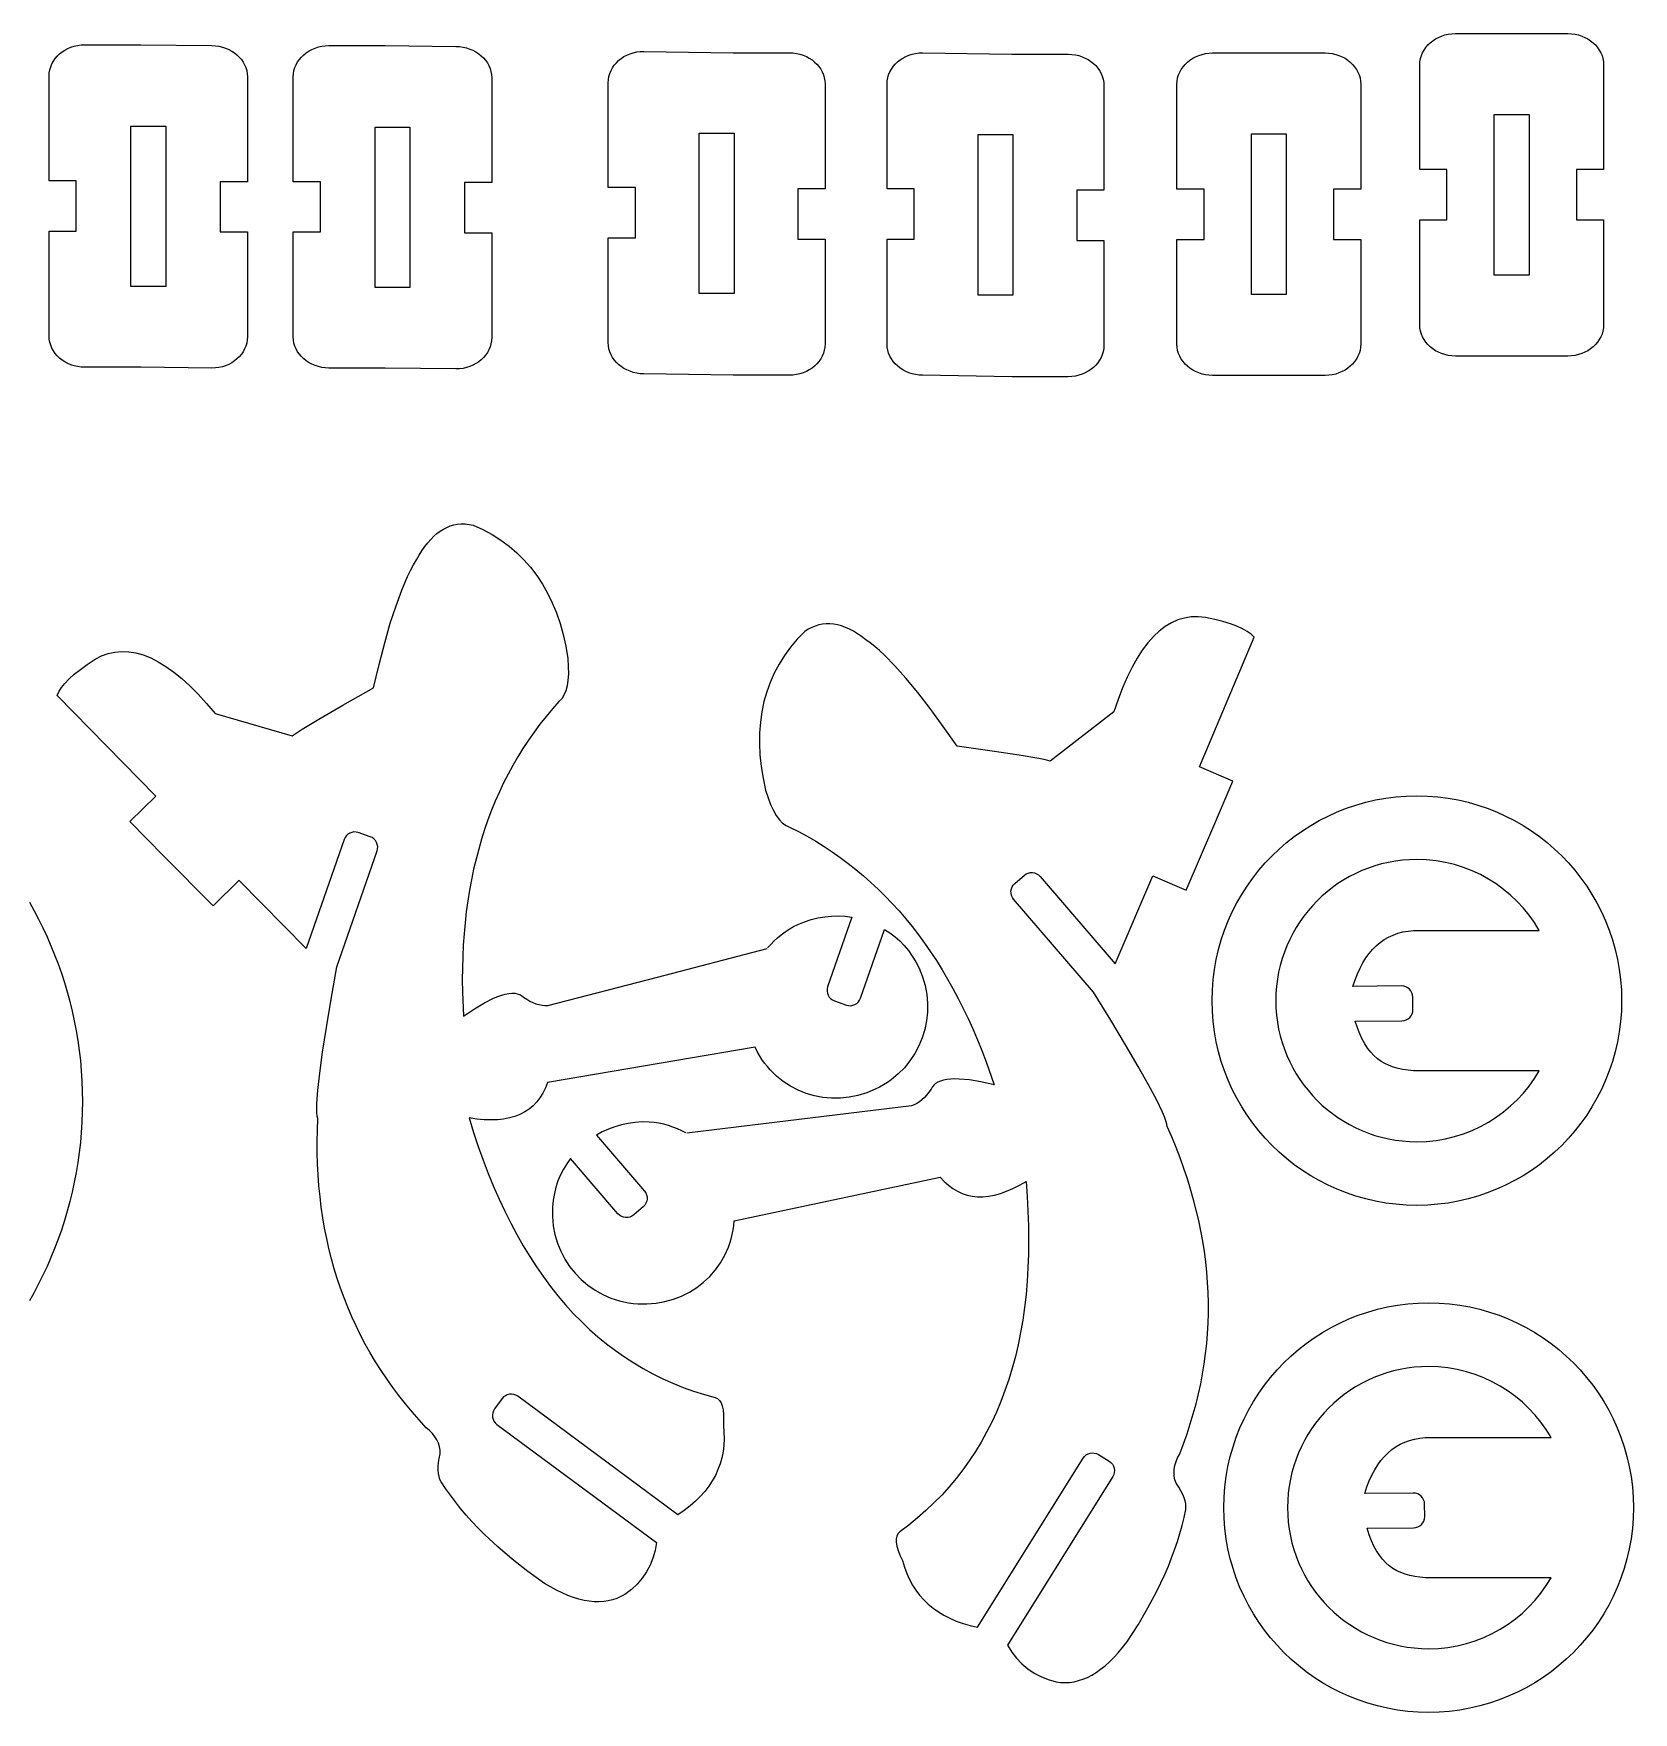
# Model space of a CAD drawing. Extents: x 0.1 to 14, y 0.2 to 11.9.
# Drawn here: x 8.77 to 14.04, y 6.34 to 11.87 of the extents above; entities that cross this region are included whole.
import ezdxf

# ---------------------------------------------------------------- set-up
doc = ezdxf.new("R2010")
doc.units = 0
doc.layers.add('Default Layer', color=1, linetype='CONTINUOUS')
doc.layers.add('Harley 2', color=1, linetype='CONTINUOUS')

msp = doc.modelspace()

# ---------------------------------------------------------------- linework, layer by layer
at = {"layer": 'Default Layer'}
for points in [[(9.473, 10.8742), (9.4724, 10.8637), (9.4706, 10.8535), (9.4677, 10.8436), (9.4637, 10.834), (9.4587, 10.825), (9.4528, 10.8164), (9.446, 10.8084), (9.4384, 10.8011), (9.4301, 10.7944), (9.421, 10.7884), (9.4113, 10.7832), (9.401, 10.7789), (9.3902, 10.7754), (9.379, 10.7729), (9.3673, 10.7714), (9.3553, 10.771), (9.122, 10.7738), (8.9366, 10.7738), (8.9247, 10.7743), (8.913, 10.7759), (8.9017, 10.7785), (8.8909, 10.7819), (8.8807, 10.7863), (8.871, 10.7915), (8.8619, 10.7974), (8.8535, 10.8041), (8.8459, 10.8114), (8.8391, 10.8194), (8.8332, 10.8279), (8.8283, 10.8369), (8.8243, 10.8464), (8.8214, 10.8563), (8.8196, 10.8665), (8.819, 10.877), (8.819, 11.2224), (8.9087, 11.2224), (8.9087, 11.3882), (8.819, 11.3882), (8.819, 11.7336), (8.8196, 11.7441), (8.8214, 11.7543), (8.8243, 11.7642), (8.8283, 11.7736), (8.8332, 11.7826), (8.8391, 11.7912), (8.8459, 11.7991), (8.8535, 11.8064), (8.8619, 11.8131), (8.871, 11.8191), (8.8807, 11.8242), (8.8909, 11.8286), (8.9017, 11.8321), (8.913, 11.8346), (8.9247, 11.8362), (8.9366, 11.8367), (9.122, 11.8367), (9.3553, 11.834), (9.3673, 11.8333), (9.379, 11.8316), (9.3902, 11.829), (9.401, 11.8255), (9.4113, 11.8211), (9.421, 11.816), (9.4301, 11.81), (9.4384, 11.8034), (9.446, 11.7961), (9.4528, 11.7882), (9.4587, 11.7797), (9.4637, 11.7707), (9.4677, 11.7613), (9.4706, 11.7515), (9.4724, 11.7413), (9.473, 11.7308), (9.473, 11.3854), (9.3833, 11.3854), (9.3833, 11.2196), (9.473, 11.2196), (9.473, 10.8742)], [(11.3767, 10.8504), (11.3761, 10.8399), (11.3743, 10.8296), (11.3714, 10.8198), (11.3674, 10.8103), (11.3625, 10.8013), (11.3566, 10.7928), (11.3498, 10.7848), (11.3422, 10.7775), (11.3338, 10.7708), (11.3247, 10.7649), (11.315, 10.7597), (11.3047, 10.7553), (11.2939, 10.7518), (11.2827, 10.7493), (11.271, 10.7477), (11.2591, 10.7472), (11.0737, 10.7472), (10.7795, 10.7518), (10.7676, 10.7525), (10.7559, 10.7542), (10.7447, 10.7568), (10.7339, 10.7604), (10.7236, 10.7647), (10.7139, 10.7699), (10.7048, 10.7759), (10.6964, 10.7825), (10.6888, 10.7898), (10.682, 10.7977), (10.6761, 10.8061), (10.6712, 10.8151), (10.6672, 10.8245), (10.6643, 10.8343), (10.6625, 10.8445), (10.6619, 10.855), (10.6619, 11.2004), (10.7516, 11.2004), (10.7516, 11.3662), (10.6619, 11.3662), (10.6619, 11.7116), (10.6625, 11.7221), (10.6643, 11.7323), (10.6672, 11.7422), (10.6712, 11.7518), (10.6761, 11.7608), (10.682, 11.7694), (10.6888, 11.7774), (10.6964, 11.7848), (10.7048, 11.7915), (10.7139, 11.7975), (10.7236, 11.8027), (10.7339, 11.807), (10.7447, 11.8105), (10.7559, 11.8129), (10.7676, 11.8144), (10.7795, 11.8147), (11.0737, 11.8101), (11.2591, 11.8101), (11.271, 11.8096), (11.2827, 11.808), (11.2939, 11.8055), (11.3047, 11.802), (11.315, 11.7976), (11.3247, 11.7924), (11.3338, 11.7865), (11.3422, 11.7798), (11.3498, 11.7725), (11.3566, 11.7645), (11.3625, 11.756), (11.3674, 11.747), (11.3714, 11.7375), (11.3743, 11.7277), (11.3761, 11.7175), (11.3767, 11.7069), (11.3767, 11.3616), (11.287, 11.3616), (11.287, 11.1957), (11.3767, 11.1957), (11.3767, 10.8504)], [(11.581, 11.7069), (11.5816, 11.7175), (11.5834, 11.7277), (11.5863, 11.7376), (11.5903, 11.7472), (11.5952, 11.7562), (11.6012, 11.7648), (11.6079, 11.7728), (11.6156, 11.7802), (11.6239, 11.7869), (11.633, 11.7929), (11.6427, 11.7981), (11.653, 11.8024), (11.6638, 11.8058), (11.675, 11.8083), (11.6867, 11.8098), (11.6986, 11.8101), (11.9928, 11.8055), (12.1782, 11.8055), (12.1901, 11.805), (12.2018, 11.8034), (12.2131, 11.8009), (12.2238, 11.7974), (12.2341, 11.793), (12.2438, 11.7878), (12.2529, 11.7819), (12.2613, 11.7752), (12.2689, 11.7679), (12.2757, 11.7599), (12.2816, 11.7514), (12.2865, 11.7424), (12.2905, 11.7329), (12.2934, 11.7231), (12.2952, 11.7128), (12.2958, 11.7023), (12.2958, 11.357), (12.2061, 11.357), (12.2061, 11.1911), (12.2958, 11.1911), (12.2958, 10.8458), (12.2952, 10.8352), (12.2934, 10.825), (12.2905, 10.8152), (12.2865, 10.8057), (12.2816, 10.7967), (12.2757, 10.7882), (12.2689, 10.7802), (12.2613, 10.7729), (12.2529, 10.7662), (12.2438, 10.7603), (12.2341, 10.7551), (12.2239, 10.7507), (12.2131, 10.7472), (12.2018, 10.7447), (12.1901, 10.7431), (12.1782, 10.7426), (11.9928, 10.7426), (11.6986, 10.7472), (11.6867, 10.7479), (11.675, 10.7496), (11.6638, 10.7522), (11.653, 10.7558), (11.6427, 10.7601), (11.633, 10.7653), (11.6239, 10.7712), (11.6156, 10.7779), (11.6079, 10.7852), (11.6012, 10.793), (11.5952, 10.8015), (11.5903, 10.8104), (11.5863, 10.8199), (11.5834, 10.8297), (11.5816, 10.8399), (11.581, 10.8504), (11.581, 11.1957), (11.6707, 11.1957), (11.6707, 11.3616), (11.581, 11.3616), (11.581, 11.7069)]]:
    msp.add_lwpolyline(points, close=True, dxfattribs=at)
at = {"layer": 'Harley 2'}
for points in [[(13.6399, 10.8106), (13.4545, 10.8106), (13.4426, 10.8111), (13.4309, 10.8127), (13.4197, 10.8153), (13.4089, 10.8187), (13.3986, 10.8231), (13.3889, 10.8283), (13.3798, 10.8342), (13.3714, 10.8409), (13.3638, 10.8482), (13.357, 10.8562), (13.3511, 10.8647), (13.3462, 10.8737), (13.3422, 10.8832), (13.3393, 10.893), (13.3375, 10.9033), (13.3369, 10.9138), (13.3369, 11.2592), (13.4266, 11.2592), (13.4266, 11.425), (13.3369, 11.425), (13.3369, 11.7704), (13.3375, 11.7809), (13.3393, 11.7911), (13.3422, 11.8009), (13.3462, 11.8104), (13.3511, 11.8194), (13.357, 11.8279), (13.3638, 11.8359), (13.3714, 11.8432), (13.3798, 11.8499), (13.3889, 11.8559), (13.3986, 11.861), (13.4089, 11.8654), (13.4197, 11.8689), (13.4309, 11.8714), (13.4426, 11.873), (13.4545, 11.8735), (13.6399, 11.8735), (13.8253, 11.8735), (13.8373, 11.873), (13.8489, 11.8714), (13.8602, 11.8689), (13.871, 11.8654), (13.8813, 11.861), (13.891, 11.8559), (13.9, 11.8499), (13.9084, 11.8432), (13.916, 11.8359), (13.9228, 11.8279), (13.9287, 11.8194), (13.9337, 11.8104), (13.9377, 11.8009), (13.9406, 11.7911), (13.9424, 11.7809), (13.943, 11.7704), (13.943, 11.425), (13.8533, 11.425), (13.8533, 11.2592), (13.943, 11.2592), (13.943, 10.9138), (13.9424, 10.9033), (13.9406, 10.893), (13.9377, 10.8832), (13.9337, 10.8737), (13.9287, 10.8647), (13.9228, 10.8562), (13.916, 10.8482), (13.9084, 10.8409), (13.9, 10.8342), (13.891, 10.8283), (13.8813, 10.8231), (13.871, 10.8187), (13.8602, 10.8153), (13.8489, 10.8127), (13.8373, 10.8111), (13.8253, 10.8106), (13.6399, 10.8106)], [(9.6239, 11.3854), (9.6239, 11.7308), (9.6245, 11.7413), (9.6263, 11.7515), (9.6292, 11.7614), (9.6332, 11.7709), (9.6381, 11.7799), (9.644, 11.7884), (9.6508, 11.7963), (9.6584, 11.8037), (9.6668, 11.8103), (9.6759, 11.8163), (9.6856, 11.8215), (9.6959, 11.8258), (9.7067, 11.8293), (9.7179, 11.8319), (9.7296, 11.8334), (9.7415, 11.834), (9.9269, 11.834), (10.1602, 11.8312), (10.1722, 11.8305), (10.1839, 11.8289), (10.1951, 11.8263), (10.2059, 11.8227), (10.2162, 11.8184), (10.2259, 11.8132), (10.235, 11.8072), (10.2433, 11.8006), (10.2509, 11.7933), (10.2577, 11.7854), (10.2637, 11.7769), (10.2686, 11.768), (10.2726, 11.7586), (10.2755, 11.7487), (10.2773, 11.7385), (10.2779, 11.728), (10.2779, 11.3826), (10.1882, 11.3826), (10.1882, 11.2168), (10.2779, 11.2168), (10.2779, 10.8714), (10.2773, 10.8609), (10.2755, 10.8507), (10.2726, 10.8408), (10.2686, 10.8313), (10.2637, 10.8222), (10.2577, 10.8137), (10.2509, 10.8057), (10.2433, 10.7983), (10.235, 10.7916), (10.2259, 10.7856), (10.2162, 10.7804), (10.2059, 10.7761), (10.1951, 10.7726), (10.1839, 10.7701), (10.1722, 10.7687), (10.1602, 10.7683), (9.9269, 10.771), (9.7415, 10.771), (9.7296, 10.7716), (9.7179, 10.7731), (9.7067, 10.7757), (9.6959, 10.7792), (9.6856, 10.7835), (9.6759, 10.7887), (9.6668, 10.7947), (9.6584, 10.8013), (9.6508, 10.8087), (9.644, 10.8166), (9.6381, 10.8251), (9.6332, 10.8341), (9.6292, 10.8436), (9.6263, 10.8535), (9.6245, 10.8637), (9.6239, 10.8742), (9.6239, 11.2196), (9.7136, 11.2196), (9.7136, 11.3854), (9.6239, 11.3854)], [(13.1425, 11.3611), (13.0528, 11.3611), (13.0528, 11.1953), (13.1425, 11.1953), (13.1425, 10.8499), (13.1419, 10.8394), (13.1401, 10.8292), (13.1372, 10.8193), (13.1332, 10.8099), (13.1282, 10.8009), (13.1223, 10.7924), (13.1155, 10.7844), (13.1079, 10.7771), (13.0996, 10.7704), (13.0905, 10.7644), (13.0808, 10.7593), (13.0705, 10.7549), (13.0597, 10.7514), (13.0485, 10.7489), (13.0368, 10.7473), (13.0248, 10.7468), (12.8394, 10.7468), (12.6541, 10.7468), (12.6421, 10.7473), (12.6304, 10.7489), (12.6192, 10.7514), (12.6084, 10.7549), (12.5981, 10.7593), (12.5884, 10.7644), (12.5793, 10.7704), (12.571, 10.7771), (12.5633, 10.7844), (12.5566, 10.7924), (12.5506, 10.8009), (12.5457, 10.8099), (12.5417, 10.8193), (12.5388, 10.8292), (12.537, 10.8394), (12.5364, 10.8499), (12.5364, 11.1953), (12.6261, 11.1953), (12.6261, 11.3611), (12.5364, 11.3611), (12.5364, 11.7065), (12.537, 11.717), (12.5388, 11.7273), (12.5417, 11.7371), (12.5457, 11.7466), (12.5506, 11.7556), (12.5566, 11.7641), (12.5633, 11.7721), (12.571, 11.7794), (12.5793, 11.7861), (12.5884, 11.792), (12.5981, 11.7972), (12.6084, 11.8016), (12.6192, 11.805), (12.6304, 11.8076), (12.6421, 11.8092), (12.6541, 11.8097), (12.8394, 11.8097), (13.0248, 11.8097), (13.0368, 11.8092), (13.0485, 11.8076), (13.0597, 11.805), (13.0705, 11.8016), (13.0808, 11.7972), (13.0905, 11.792), (13.0996, 11.7861), (13.1079, 11.7794), (13.1155, 11.7721), (13.1223, 11.7641), (13.1282, 11.7556), (13.1332, 11.7466), (13.1372, 11.7371), (13.1401, 11.7273), (13.1419, 11.717), (13.1425, 11.7065), (13.1425, 11.3611)], [(9.0885, 11.5684), (9.2035, 11.5684), (9.2035, 11.0394), (9.0885, 11.0394), (9.0885, 11.5684)], [(9.8934, 11.5656), (10.0084, 11.5656), (10.0084, 11.0366), (9.8934, 11.0366), (9.8934, 11.5656)], [(13.6974, 11.0776), (13.5824, 11.0776), (13.5824, 11.6066), (13.6974, 11.6066), (13.6974, 11.0776)], [(11.0768, 11.0165), (10.9618, 11.0165), (10.9618, 11.5455), (11.0768, 11.5455), (11.0768, 11.0165)], [(11.9959, 11.0118), (11.8809, 11.0118), (11.8809, 11.5408), (11.9959, 11.5408), (11.9959, 11.0118)], [(12.8969, 11.0137), (12.7819, 11.0137), (12.7819, 11.5427), (12.8969, 11.5427), (12.8969, 11.0137)], [(13.3273, 9.3612), (13.362, 9.3603), (13.3963, 9.3577), (13.4301, 9.3534), (13.4633, 9.3475), (13.496, 9.34), (13.528, 9.3309), (13.5593, 9.3203), (13.59, 9.3082), (13.6199, 9.2946), (13.649, 9.2797), (13.6773, 9.2635), (13.7047, 9.2459), (13.7311, 9.2271), (13.7566, 9.2071), (13.7811, 9.1858), (13.8046, 9.1635), (13.8269, 9.14), (13.8481, 9.1156), (13.8682, 9.0901), (13.887, 9.0636), (13.9045, 9.0362), (13.9208, 9.0079), (13.9357, 8.9788), (13.9492, 8.9489), (13.9613, 8.9183), (13.9719, 8.8869), (13.981, 8.8549), (13.9886, 8.8222), (13.9945, 8.789), (13.9988, 8.7552), (14.0014, 8.7209), (14.0023, 8.6862), (14.0014, 8.6515), (13.9988, 8.6172), (13.9945, 8.5834), (13.9886, 8.5502), (13.981, 8.5175), (13.9719, 8.4855), (13.9613, 8.4542), (13.9492, 8.4235), (13.9357, 8.3936), (13.9208, 8.3645), (13.9045, 8.3362), (13.887, 8.3088), (13.8682, 8.2824), (13.8481, 8.2569), (13.8269, 8.2324), (13.8046, 8.2089), (13.7811, 8.1866), (13.7566, 8.1654), (13.7311, 8.1453), (13.7047, 8.1265), (13.6773, 8.109), (13.649, 8.0927), (13.6199, 8.0778), (13.59, 8.0643), (13.5593, 8.0522), (13.528, 8.0416), (13.496, 8.0325), (13.4633, 8.0249), (13.4301, 8.019), (13.3963, 8.0147), (13.362, 8.0121), (13.3273, 8.0112), (13.2925, 8.0121), (13.2583, 8.0147), (13.2245, 8.019), (13.1913, 8.0249), (13.1586, 8.0325), (13.1266, 8.0416), (13.0952, 8.0522), (13.0646, 8.0643), (13.0347, 8.0778), (13.0056, 8.0927), (12.9773, 8.109), (12.9499, 8.1265), (12.9234, 8.1453), (12.8979, 8.1654), (12.8734, 8.1866), (12.85, 8.2089), (12.8277, 8.2324), (12.8064, 8.2569), (12.7864, 8.2824), (12.7676, 8.3088), (12.75, 8.3362), (12.7338, 8.3645), (12.7189, 8.3936), (12.7053, 8.4235), (12.6932, 8.4542), (12.6826, 8.4855), (12.6735, 8.5175), (12.666, 8.5502), (12.6601, 8.5834), (12.6558, 8.6172), (12.6532, 8.6515), (12.6523, 8.6862), (12.6532, 8.7209), (12.6558, 8.7552), (12.6601, 8.789), (12.666, 8.8222), (12.6735, 8.8549), (12.6826, 8.8869), (12.6932, 8.9183), (12.7053, 8.9489), (12.7189, 8.9788), (12.7338, 9.0079), (12.75, 9.0362), (12.7676, 9.0636), (12.7864, 9.0901), (12.8064, 9.1156), (12.8277, 9.14), (12.85, 9.1635), (12.8734, 9.1858), (12.8979, 9.2071), (12.9234, 9.2271), (12.9499, 9.2459), (12.9773, 9.2635), (13.0056, 9.2797), (13.0347, 9.2946), (13.0646, 9.3082), (13.0952, 9.3203), (13.1266, 9.3309), (13.1586, 9.34), (13.1913, 9.3475), (13.2245, 9.3534), (13.2583, 9.3577), (13.2925, 9.3603), (13.3273, 9.3612)], [(13.1242, 8.618), (13.2778, 8.6194), (13.2852, 8.6202), (13.2921, 8.6224), (13.2983, 8.6258), (13.3037, 8.6304), (13.3082, 8.6358), (13.3115, 8.6421), (13.3136, 8.649), (13.3143, 8.6564), (13.314, 8.698), (13.3131, 8.7054), (13.3109, 8.7122), (13.3075, 8.7184), (13.3029, 8.7238), (13.2974, 8.7283), (13.2911, 8.7316), (13.2842, 8.7337), (13.2768, 8.7344), (13.1168, 8.733), (13.124, 8.7545), (13.1318, 8.7747), (13.1403, 8.7934), (13.1495, 8.8108), (13.1595, 8.8269), (13.1701, 8.8416), (13.1814, 8.8549), (13.1935, 8.867), (13.2063, 8.8778), (13.2198, 8.8872), (13.234, 8.8954), (13.249, 8.9023), (13.2647, 8.908), (13.2811, 8.9124), (13.2983, 8.9156), (13.3162, 8.9177), (13.7307, 8.9177), (13.7148, 8.9433), (13.6974, 8.9678), (13.6784, 8.991), (13.658, 9.013), (13.6363, 9.0337), (13.6132, 9.0529), (13.589, 9.0706), (13.5636, 9.0868), (13.5371, 9.1013), (13.5096, 9.1141), (13.4811, 9.1252), (13.4518, 9.1344), (13.4217, 9.1416), (13.3909, 9.1469), (13.3594, 9.1501), (13.3273, 9.1512), (13.3034, 9.1506), (13.2797, 9.1488), (13.2565, 9.1459), (13.2336, 9.1418), (13.2111, 9.1366), (13.189, 9.1303), (13.1674, 9.123), (13.1463, 9.1147), (13.1257, 9.1054), (13.1056, 9.0951), (13.0862, 9.0839), (13.0673, 9.0718), (13.0491, 9.0588), (13.0315, 9.045), (13.0146, 9.0304), (12.9985, 9.015), (12.9831, 8.9989), (12.9685, 8.982), (12.9547, 8.9644), (12.9417, 8.9462), (12.9296, 8.9273), (12.9184, 8.9078), (12.9081, 8.8878), (12.8988, 8.8672), (12.8905, 8.8461), (12.8832, 8.8245), (12.8769, 8.8024), (12.8717, 8.7799), (12.8676, 8.757), (12.8647, 8.7338), (12.8629, 8.7101), (12.8623, 8.6862), (12.8629, 8.6623), (12.8647, 8.6387), (12.8676, 8.6154), (12.8717, 8.5925), (12.8769, 8.57), (12.8832, 8.548), (12.8905, 8.5264), (12.8988, 8.5052), (12.9081, 8.4846), (12.9184, 8.4646), (12.9296, 8.4451), (12.9417, 8.4263), (12.9547, 8.408), (12.9685, 8.3905), (12.9831, 8.3736), (12.9985, 8.3574), (13.0146, 8.342), (13.0315, 8.3274), (13.0491, 8.3136), (13.0673, 8.3006), (13.0862, 8.2885), (13.1056, 8.2774), (13.1257, 8.2671), (13.1463, 8.2578), (13.1674, 8.2494), (13.189, 8.2421), (13.2111, 8.2359), (13.2336, 8.2307), (13.2565, 8.2266), (13.2797, 8.2236), (13.3034, 8.2218), (13.3273, 8.2212), (13.3594, 8.2223), (13.3909, 8.2255), (13.4217, 8.2308), (13.4518, 8.2381), (13.4811, 8.2473), (13.5096, 8.2583), (13.5371, 8.2711), (13.5636, 8.2857), (13.589, 8.3018), (13.6132, 8.3195), (13.6363, 8.3388), (13.658, 8.3594), (13.6784, 8.3814), (13.6974, 8.4047), (13.7148, 8.4292), (13.7307, 8.4548), (13.3162, 8.4548), (13.2984, 8.4566), (13.2814, 8.4591), (13.2653, 8.4625), (13.2501, 8.4668), (13.2357, 8.4721), (13.2221, 8.4784), (13.2093, 8.486), (13.1972, 8.4947), (13.1858, 8.5048), (13.1751, 8.5162), (13.1651, 8.5291), (13.1557, 8.5435), (13.147, 8.5595), (13.1388, 8.5772), (13.1312, 8.5967), (13.1242, 8.618)], [(13.3661, 7.69), (13.4008, 7.6891), (13.4351, 7.6865), (13.4689, 7.6822), (13.5021, 7.6763), (13.5348, 7.6688), (13.5668, 7.6597), (13.5982, 7.649), (13.6288, 7.637), (13.6587, 7.6234), (13.6878, 7.6085), (13.7161, 7.5923), (13.7435, 7.5747), (13.7699, 7.5559), (13.7954, 7.5359), (13.8199, 7.5146), (13.8434, 7.4923), (13.8657, 7.4688), (13.8869, 7.4443), (13.907, 7.4188), (13.9258, 7.3924), (13.9434, 7.365), (13.9596, 7.3367), (13.9745, 7.3076), (13.988, 7.2777), (14.0001, 7.2471), (14.0107, 7.2157), (14.0198, 7.1837), (14.0274, 7.151), (14.0333, 7.1178), (14.0376, 7.084), (14.0402, 7.0497), (14.0411, 7.015), (14.0402, 6.9803), (14.0376, 6.946), (14.0333, 6.9122), (14.0274, 6.879), (14.0198, 6.8463), (14.0107, 6.8143), (14.0001, 6.7829), (13.988, 6.7523), (13.9745, 6.7224), (13.9596, 6.6933), (13.9434, 6.665), (13.9258, 6.6376), (13.907, 6.6112), (13.8869, 6.5857), (13.8657, 6.5612), (13.8434, 6.5377), (13.8199, 6.5154), (13.7954, 6.4942), (13.7699, 6.4741), (13.7435, 6.4553), (13.7161, 6.4377), (13.6878, 6.4215), (13.6587, 6.4066), (13.6288, 6.3931), (13.5982, 6.381), (13.5668, 6.3704), (13.5348, 6.3613), (13.5021, 6.3537), (13.4689, 6.3478), (13.4351, 6.3435), (13.4008, 6.3409), (13.3661, 6.34), (13.3314, 6.3409), (13.2971, 6.3435), (13.2633, 6.3478), (13.2301, 6.3537), (13.1974, 6.3613), (13.1654, 6.3704), (13.134, 6.381), (13.1034, 6.3931), (13.0735, 6.4066), (13.0444, 6.4215), (13.0161, 6.4377), (12.9887, 6.4553), (12.9623, 6.4741), (12.9368, 6.4942), (12.9123, 6.5154), (12.8888, 6.5377), (12.8665, 6.5612), (12.8453, 6.5857), (12.8252, 6.6112), (12.8064, 6.6376), (12.7888, 6.665), (12.7726, 6.6933), (12.7577, 6.7224), (12.7442, 6.7523), (12.7321, 6.7829), (12.7215, 6.8143), (12.7124, 6.8463), (12.7048, 6.879), (12.6989, 6.9122), (12.6946, 6.946), (12.692, 6.9803), (12.6911, 7.015), (12.692, 7.0497), (12.6946, 7.084), (12.6989, 7.1178), (12.7048, 7.151), (12.7124, 7.1837), (12.7215, 7.2157), (12.7321, 7.2471), (12.7442, 7.2777), (12.7577, 7.3076), (12.7726, 7.3367), (12.7888, 7.365), (12.8064, 7.3924), (12.8252, 7.4188), (12.8453, 7.4443), (12.8665, 7.4688), (12.8888, 7.4923), (12.9123, 7.5146), (12.9368, 7.5359), (12.9623, 7.5559), (12.9887, 7.5747), (13.0161, 7.5923), (13.0444, 7.6085), (13.0735, 7.6234), (13.1034, 7.637), (13.134, 7.649), (13.1654, 7.6597), (13.1974, 7.6688), (13.2301, 7.6763), (13.2633, 7.6822), (13.2971, 7.6865), (13.3314, 7.6891), (13.3661, 7.69)], [(13.163, 6.9468), (13.3166, 6.9482), (13.324, 6.949), (13.3309, 6.9512), (13.3371, 6.9546), (13.3425, 6.9592), (13.347, 6.9646), (13.3504, 6.9709), (13.3524, 6.9778), (13.3531, 6.9852), (13.3528, 7.0268), (13.352, 7.0341), (13.3497, 7.041), (13.3463, 7.0472), (13.3417, 7.0526), (13.3362, 7.057), (13.33, 7.0604), (13.323, 7.0625), (13.3156, 7.0632), (13.1557, 7.0618), (13.1628, 7.0833), (13.1706, 7.1035), (13.1791, 7.1222), (13.1884, 7.1396), (13.1983, 7.1557), (13.2089, 7.1704), (13.2203, 7.1837), (13.2323, 7.1958), (13.2451, 7.2065), (13.2586, 7.216), (13.2728, 7.2242), (13.2878, 7.2311), (13.3035, 7.2368), (13.3199, 7.2412), (13.3371, 7.2444), (13.355, 7.2464), (13.7695, 7.2464), (13.7536, 7.2721), (13.7362, 7.2966), (13.7172, 7.3198), (13.6969, 7.3418), (13.6751, 7.3625), (13.6521, 7.3817), (13.6278, 7.3994), (13.6024, 7.4156), (13.5759, 7.4301), (13.5484, 7.4429), (13.5199, 7.4539), (13.4906, 7.4631), (13.4605, 7.4704), (13.4297, 7.4757), (13.3982, 7.4789), (13.3661, 7.48), (13.3422, 7.4794), (13.3186, 7.4776), (13.2953, 7.4747), (13.2724, 7.4706), (13.2499, 7.4654), (13.2278, 7.4591), (13.2062, 7.4518), (13.1851, 7.4435), (13.1645, 7.4341), (13.1445, 7.4239), (13.125, 7.4127), (13.1061, 7.4006), (13.0879, 7.3876), (13.0703, 7.3738), (13.0535, 7.3592), (13.0373, 7.3438), (13.0219, 7.3276), (13.0073, 7.3108), (12.9935, 7.2932), (12.9805, 7.275), (12.9684, 7.2561), (12.9572, 7.2366), (12.947, 7.2166), (12.9376, 7.196), (12.9293, 7.1749), (12.922, 7.1533), (12.9157, 7.1312), (12.9105, 7.1087), (12.9065, 7.0858), (12.9035, 7.0625), (12.9017, 7.0389), (12.9011, 7.015), (12.9017, 6.9911), (12.9035, 6.9675), (12.9065, 6.9442), (12.9105, 6.9213), (12.9157, 6.8988), (12.922, 6.8767), (12.9293, 6.8551), (12.9376, 6.834), (12.947, 6.8134), (12.9572, 6.7934), (12.9684, 6.7739), (12.9805, 6.755), (12.9935, 6.7368), (13.0073, 6.7192), (13.0219, 6.7024), (13.0373, 6.6862), (13.0535, 6.6708), (13.0703, 6.6562), (13.0879, 6.6424), (13.1061, 6.6294), (13.125, 6.6173), (13.1445, 6.6061), (13.1645, 6.5959), (13.1851, 6.5866), (13.2062, 6.5782), (13.2278, 6.5709), (13.2499, 6.5647), (13.2724, 6.5595), (13.2953, 6.5554), (13.3186, 6.5524), (13.3422, 6.5506), (13.3661, 6.55), (13.3982, 6.5511), (13.4297, 6.5543), (13.4605, 6.5596), (13.4906, 6.5669), (13.5199, 6.5761), (13.5484, 6.5871), (13.5759, 6.5999), (13.6024, 6.6145), (13.6278, 6.6306), (13.6521, 6.6483), (13.6751, 6.6676), (13.6969, 6.6882), (13.7172, 6.7102), (13.7362, 6.7335), (13.7536, 6.758), (13.7695, 6.7836), (13.355, 6.7836), (13.3372, 6.7853), (13.3202, 6.7879), (13.3042, 6.7913), (13.2889, 6.7956), (13.2745, 6.8009), (13.2609, 6.8072), (13.2481, 6.8148), (13.236, 6.8235), (13.2246, 6.8336), (13.2139, 6.845), (13.2039, 6.8579), (13.1946, 6.8723), (13.1858, 6.8883), (13.1776, 6.906), (13.1701, 6.9255), (13.163, 6.9468)]]:
    msp.add_lwpolyline(points, close=True, dxfattribs=at)
for points in [[(9.4454, 9.0829), (9.3602, 8.9985), (9.1977, 9.1625), (9.0853, 9.276), (9.1705, 9.3605), (8.8458, 9.6915), (8.8513, 9.7044), (8.8597, 9.7179), (8.871, 9.7319), (8.8851, 9.7466), (8.9022, 9.7619), (8.9222, 9.7777), (8.945, 9.7942), (8.9708, 9.8113), (8.9921, 9.8221), (9.0138, 9.83), (9.036, 9.835), (9.0587, 9.837), (9.0818, 9.8361), (9.1054, 9.8323), (9.1294, 9.8255), (9.1539, 9.8158), (9.1788, 9.8032), (9.2042, 9.7876), (9.2301, 9.7691), (9.2564, 9.7476), (9.2831, 9.7233), (9.3103, 9.6959), (9.338, 9.6657), (9.3661, 9.6325), (9.6207, 9.5586), (9.634, 9.5681), (9.6531, 9.5805), (9.7086, 9.6141), (9.787, 9.6596), (9.8883, 9.7169), (9.9067, 9.7944), (9.9252, 9.8654), (9.9438, 9.9299), (9.9626, 9.9878), (9.9816, 10.0392), (10.0007, 10.0841), (10.0103, 10.104), (10.0199, 10.1224), (10.0296, 10.139), (10.0393, 10.1541), (10.0482, 10.1689), (10.0575, 10.1825), (10.067, 10.195), (10.0768, 10.2063), (10.0869, 10.2165), (10.0973, 10.2256), (10.1079, 10.2335), (10.1189, 10.2403), (10.1301, 10.246), (10.1416, 10.2505), (10.1534, 10.2538), (10.1654, 10.2561), (10.1778, 10.2572), (10.1904, 10.2571), (10.2033, 10.2559), (10.2165, 10.2536), (10.2487, 10.2387), (10.2792, 10.2222), (10.308, 10.204), (10.3351, 10.1841), (10.3605, 10.1625), (10.3843, 10.1392), (10.4063, 10.1143), (10.4267, 10.0876), (10.4453, 10.0593), (10.4623, 10.0293), (10.4776, 9.9976), (10.4912, 9.9643), (10.5031, 9.9292), (10.5133, 9.8925), (10.5219, 9.854), (10.5287, 9.8139), (10.5304, 9.7876), (10.5307, 9.7637), (10.5293, 9.7423), (10.5265, 9.7233), (10.5221, 9.7068), (10.5161, 9.6928), (10.5087, 9.6812), (10.4996, 9.6721), (10.478, 9.6475), (10.4571, 9.6225), (10.4369, 9.5969), (10.4175, 9.5709), (10.3989, 9.5443), (10.381, 9.5172), (10.3639, 9.4896), (10.3476, 9.4615), (10.332, 9.4329), (10.3172, 9.4038), (10.3032, 9.3742), (10.2899, 9.344), (10.2774, 9.3134), (10.2657, 9.2823), (10.2547, 9.2506), (10.2444, 9.2184), (10.235, 9.1858), (10.2263, 9.1526), (10.2184, 9.1189), (10.2112, 9.0847), (10.2048, 9.05), (10.1991, 9.0148), (10.1942, 8.9791), (10.1901, 8.9428), (10.1868, 8.9061), (10.1842, 8.8688), (10.1824, 8.8311), (10.1813, 8.7928), (10.181, 8.7541), (10.1815, 8.7148), (10.1847, 8.6347), (10.2213, 8.6592), (10.2545, 8.6789), (10.2844, 8.6939), (10.298, 8.6996), (10.3108, 8.7041), (10.3228, 8.7074), (10.334, 8.7096), (10.3443, 8.7105), (10.3538, 8.7103), (10.3624, 8.7088), (10.3702, 8.7062), (10.3771, 8.7024), (10.3832, 8.6974), (10.3935, 8.6905), (10.4037, 8.6846), (10.4138, 8.6797), (10.4239, 8.6758), (10.4339, 8.6728), (10.4438, 8.6708), (10.4536, 8.6699), (10.4633, 8.6698), (10.8245, 8.7637), (11.1856, 8.8576)], [(12.4567, 9.0974), (12.567, 9.0501), (12.6579, 9.2623), (12.7208, 9.4092), (12.6105, 9.4564), (12.791, 9.8836), (12.7811, 9.8936), (12.7684, 9.903), (12.7528, 9.912), (12.7342, 9.9204), (12.7127, 9.9283), (12.6883, 9.9358), (12.661, 9.9427), (12.6308, 9.9491), (12.607, 9.9514), (12.5839, 9.9507), (12.5614, 9.9472), (12.5396, 9.9408), (12.5184, 9.9314), (12.4979, 9.9192), (12.478, 9.9041), (12.4588, 9.8861), (12.4402, 9.8652), (12.4223, 9.8414), (12.4051, 9.8147), (12.3885, 9.7851), (12.3726, 9.7526), (12.3573, 9.7172), (12.3427, 9.6789), (12.3287, 9.6377), (12.1191, 9.4755), (12.1032, 9.4794), (12.0808, 9.4839), (12.0169, 9.4949), (11.9273, 9.5084), (11.812, 9.5244), (11.7664, 9.5898), (11.7232, 9.6491), (11.6821, 9.7022), (11.6434, 9.7492), (11.6069, 9.79), (11.5727, 9.8247), (11.5564, 9.8398), (11.5407, 9.8533), (11.5256, 9.8652), (11.5111, 9.8757), (11.4973, 9.8861), (11.4837, 9.8954), (11.4702, 9.9035), (11.4569, 9.9105), (11.4438, 9.9163), (11.4308, 9.9209), (11.418, 9.9244), (11.4053, 9.9267), (11.3928, 9.9278), (11.3805, 9.9278), (11.3683, 9.9266), (11.3563, 9.9242), (11.3444, 9.9207), (11.3327, 9.916), (11.3211, 9.9102), (11.3097, 9.9032), (11.2852, 9.8775), (11.2629, 9.8509), (11.2428, 9.8234), (11.2249, 9.795), (11.2092, 9.7655), (11.1956, 9.7352), (11.1843, 9.7039), (11.1751, 9.6716), (11.1681, 9.6384), (11.1634, 9.6043), (11.1608, 9.5692), (11.1604, 9.5332), (11.1622, 9.4962), (11.1662, 9.4583), (11.1723, 9.4194), (11.1807, 9.3796), (11.1888, 9.3544), (11.1973, 9.3322), (11.2064, 9.3127), (11.2161, 9.2961), (11.2262, 9.2824), (11.2369, 9.2715), (11.2481, 9.2635), (11.2598, 9.2583), (11.289, 9.2434), (11.3176, 9.2278), (11.3458, 9.2114), (11.3734, 9.1943), (11.4004, 9.1764), (11.427, 9.1578), (11.453, 9.1384), (11.4785, 9.1183), (11.5035, 9.0974), (11.528, 9.0757), (11.5519, 9.0533), (11.5753, 9.0302), (11.5982, 9.0063), (11.6206, 8.9816), (11.6424, 8.9562), (11.6637, 8.93), (11.6845, 8.9031), (11.7048, 8.8755), (11.7246, 8.847), (11.7438, 8.8179), (11.7625, 8.7879), (11.7807, 8.7573), (11.7983, 8.7258), (11.8155, 8.6936), (11.8321, 8.6607), (11.8482, 8.627), (11.8637, 8.5926), (11.8788, 8.5574), (11.8933, 8.5214), (11.9073, 8.4847), (11.9337, 8.409), (11.8906, 8.4184), (11.8525, 8.4245), (11.8192, 8.4275), (11.8044, 8.4278), (11.7908, 8.4273), (11.7784, 8.4259), (11.7673, 8.4238), (11.7574, 8.4209), (11.7486, 8.4172), (11.7412, 8.4127), (11.7349, 8.4074), (11.7298, 8.4013), (11.726, 8.3944), (11.7189, 8.3843), (11.7116, 8.375), (11.704, 8.3667), (11.6961, 8.3594), (11.6879, 8.353), (11.6794, 8.3475), (11.6706, 8.343), (11.6616, 8.3394), (11.2912, 8.2941), (10.9208, 8.2488)], [(11.1874, 8.8598), (11.1977, 8.8715), (11.2087, 8.8828), (11.2202, 8.8934), (11.2324, 8.9035), (11.2453, 8.913), (11.2587, 8.9218), (11.2728, 8.9299), (11.2874, 8.9373), (11.3088, 8.9463), (11.3308, 8.9535), (11.3532, 8.9589), (11.3758, 8.9627), (11.3984, 8.9647), (11.4209, 8.9652), (11.4431, 8.9641), (11.4648, 8.9615), (11.3852, 8.7319), (11.3834, 8.7246), (11.3832, 8.7174), (11.3844, 8.7104), (11.3868, 8.7038), (11.3905, 8.6977), (11.3953, 8.6925), (11.4011, 8.6882), (11.4078, 8.685), (11.4471, 8.6714), (11.4543, 8.6697), (11.4615, 8.6695), (11.4685, 8.6707), (11.4751, 8.6731), (11.4811, 8.6768), (11.4864, 8.6816), (11.4907, 8.6874), (11.4938, 8.6942), (11.5725, 8.921), (11.5905, 8.9094), (11.6074, 8.8967), (11.6232, 8.8827), (11.638, 8.8675), (11.6517, 8.851), (11.6643, 8.8331), (11.6759, 8.8139), (11.6865, 8.7932), (11.6927, 8.7791), (11.6981, 8.7648), (11.7028, 8.7504), (11.7066, 8.7359), (11.7122, 8.7067), (11.7147, 8.6775), (11.7144, 8.6484), (11.7114, 8.6196), (11.7055, 8.5913), (11.6971, 8.5638), (11.686, 8.5373), (11.6724, 8.5118), (11.6564, 8.4877), (11.6381, 8.4651), (11.6174, 8.4443), (11.5945, 8.4253), (11.5823, 8.4167), (11.5695, 8.4086), (11.5562, 8.4011), (11.5424, 8.3941), (11.514, 8.3824), (11.4852, 8.3737), (11.4562, 8.3679), (11.4271, 8.3649), (11.3982, 8.3648), (11.3697, 8.3673), (11.3417, 8.3726), (11.3145, 8.3805), (11.2882, 8.391), (11.263, 8.404), (11.2391, 8.4195), (11.2168, 8.4374), (11.1961, 8.4577), (11.1865, 8.4687), (11.1773, 8.4803), (11.1687, 8.4924), (11.1607, 8.5051), (11.1532, 8.5184), (11.1463, 8.5322), (10.462, 8.4168), (10.4549, 8.3985), (10.4465, 8.3816), (10.4369, 8.3661), (10.4262, 8.3522), (10.4142, 8.3397), (10.4011, 8.3287), (10.3867, 8.3192), (10.3712, 8.3111), (10.3544, 8.3045), (10.3365, 8.2994), (10.3173, 8.2957), (10.297, 8.2936), (10.2754, 8.2929), (10.2527, 8.2936), (10.2287, 8.2959), (10.2036, 8.2996), (10.2183, 8.252), (10.2337, 8.2056), (10.2498, 8.1604), (10.2665, 8.1164), (10.284, 8.0737), (10.3021, 8.0321), (10.321, 7.9918), (10.3405, 7.9527), (10.3607, 7.9148), (10.3816, 7.8781), (10.4032, 7.8426), (10.4254, 7.8084), (10.4484, 7.7753), (10.472, 7.7435), (10.4963, 7.7128), (10.5213, 7.6834), (10.547, 7.6552), (10.5734, 7.6282), (10.6005, 7.6025), (10.6283, 7.5779), (10.6567, 7.5546), (10.6858, 7.5324), (10.7157, 7.5115), (10.7462, 7.4918), (10.7773, 7.4733), (10.8092, 7.456), (10.8418, 7.4399), (10.875, 7.4251), (10.909, 7.4114), (10.9436, 7.399), (10.9789, 7.3878), (11.0149, 7.3778), (11.0226, 7.3742), (11.029, 7.3684), (11.0342, 7.3603), (11.0381, 7.35), (11.0408, 7.3375), (11.0423, 7.3227), (11.0425, 7.3057), (11.0415, 7.2865), (11.0435, 7.2639), (11.044, 7.2419), (11.043, 7.2205), (11.0405, 7.1996), (11.0364, 7.1792), (11.0309, 7.1594), (11.0238, 7.1402), (11.0152, 7.1214), (11.0051, 7.1033), (10.9934, 7.0856), (10.9803, 7.0685), (10.9656, 7.052), (10.9494, 7.036), (10.9317, 7.0206), (10.9124, 7.0057), (10.8917, 6.9913), (10.3636, 7.3819), (10.3572, 7.3857), (10.3504, 7.3881), (10.3433, 7.389), (10.3363, 7.3887), (10.3294, 7.387), (10.323, 7.384), (10.3172, 7.3798), (10.3122, 7.3743), (10.2874, 7.3408), (10.2837, 7.3345), (10.2813, 7.3276), (10.2803, 7.3206), (10.2807, 7.3136), (10.2824, 7.3067), (10.2854, 7.3003), (10.2897, 7.2944), (10.2952, 7.2894), (10.8215, 6.9002), (10.8167, 6.8738), (10.8095, 6.8488), (10.7999, 6.8252), (10.7881, 6.8031), (10.7738, 6.7825), (10.7572, 6.7632), (10.7383, 6.7454), (10.717, 6.7291), (10.7039, 6.7218), (10.6904, 6.7157), (10.6764, 6.711), (10.662, 6.7075), (10.647, 6.7053), (10.6316, 6.7044), (10.6157, 6.7048), (10.5994, 6.7064), (10.5826, 6.7093), (10.5653, 6.7135), (10.5475, 6.7189), (10.5293, 6.7257), (10.5106, 6.7337), (10.4914, 6.7429), (10.4718, 6.7535), (10.4516, 6.7653), (10.397, 6.8046), (10.3457, 6.8446), (10.298, 6.8853), (10.2537, 6.9268), (10.2329, 6.9478), (10.2129, 6.969), (10.1938, 6.9904), (10.1755, 7.012), (10.1582, 7.0337), (10.1417, 7.0557), (10.126, 7.0778), (10.1113, 7.1001), (10.1072, 7.1081), (10.1043, 7.1172), (10.1024, 7.1272), (10.1015, 7.1383), (10.1017, 7.1503), (10.1029, 7.1634), (10.1053, 7.1774), (10.1086, 7.1925), (10.1081, 7.2044), (10.106, 7.2159), (10.1024, 7.2272), (10.0974, 7.2381), (10.0908, 7.2487), (10.0827, 7.259), (10.0732, 7.2689), (10.0621, 7.2785), (10.0384, 7.3043), (10.0155, 7.3305), (9.9934, 7.3571), (9.9721, 7.3841), (9.9517, 7.4114), (9.932, 7.4392), (9.9131, 7.4673), (9.8951, 7.4958), (9.8779, 7.5248), (9.8614, 7.5541), (9.8458, 7.5838), (9.831, 7.6139), (9.817, 7.6443), (9.8038, 7.6752), (9.7914, 7.7065), (9.7798, 7.7381), (9.7691, 7.7701), (9.7591, 7.8026), (9.75, 7.8354), (9.7416, 7.8686), (9.7341, 7.9022), (9.7274, 7.9362), (9.7215, 7.9705), (9.7163, 8.0053), (9.7121, 8.0405), (9.7086, 8.076), (9.7059, 8.1119), (9.704, 8.1483), (9.7029, 8.185), (9.7027, 8.2221), (9.7033, 8.2596), (9.7046, 8.2975), (9.7027, 8.3051), (9.7015, 8.3159), (9.7011, 8.3299), (9.7015, 8.347), (9.7047, 8.3907), (9.711, 8.4469), (9.7205, 8.5158), (9.7331, 8.5973), (9.7489, 8.6914), (9.7678, 8.798), (9.9001, 9.1796), (9.9019, 9.1869), (9.9021, 9.1941), (9.9009, 9.2011), (9.8985, 9.2077), (9.8948, 9.2138), (9.89, 9.219), (9.8843, 9.2233), (9.8775, 9.2265), (9.8382, 9.2401), (9.831, 9.2418), (9.8238, 9.242), (9.8168, 9.2408), (9.8102, 9.2384), (9.8042, 9.2347), (9.7989, 9.2299), (9.7946, 9.2241), (9.7915, 9.2173), (9.6669, 8.8581), (9.4451, 9.0826)], [(10.9183, 8.2502), (10.9044, 8.2574), (10.8901, 8.2638), (10.8754, 8.2695), (10.8604, 8.2744), (10.845, 8.2785), (10.8292, 8.2817), (10.8132, 8.2841), (10.7969, 8.2856), (10.7736, 8.2861), (10.7505, 8.2847), (10.7277, 8.2816), (10.7053, 8.2767), (10.6835, 8.2704), (10.6624, 8.2626), (10.6422, 8.2534), (10.623, 8.243), (10.7814, 8.0586), (10.7856, 8.0525), (10.7885, 8.0459), (10.79, 8.0389), (10.7901, 8.0319), (10.7889, 8.0249), (10.7864, 8.0183), (10.7826, 8.0121), (10.7775, 8.0068), (10.746, 7.9797), (10.7399, 7.9754), (10.7333, 7.9726), (10.7263, 7.9711), (10.7192, 7.971), (10.7123, 7.9722), (10.7056, 7.9747), (10.6995, 7.9786), (10.6941, 7.9837), (10.5377, 8.1658), (10.5252, 8.1484), (10.5141, 8.1303), (10.5045, 8.1115), (10.4964, 8.092), (10.4897, 8.0716), (10.4845, 8.0503), (10.4808, 8.0282), (10.4786, 8.0051), (10.478, 7.9896), (10.4782, 7.9743), (10.4791, 7.9592), (10.4808, 7.9443), (10.4864, 7.9152), (10.4948, 7.887), (10.5057, 7.8601), (10.5192, 7.8344), (10.5349, 7.8103), (10.5529, 7.7878), (10.573, 7.7672), (10.5949, 7.7485), (10.6187, 7.7319), (10.6441, 7.7176), (10.6709, 7.7058), (10.6992, 7.6967), (10.7137, 7.6931), (10.7286, 7.6902), (10.7437, 7.6881), (10.7591, 7.6868), (10.7898, 7.6863), (10.8198, 7.6888), (10.8489, 7.694), (10.877, 7.7019), (10.904, 7.7124), (10.9296, 7.7252), (10.9536, 7.7404), (10.9761, 7.7578), (10.9967, 7.7772), (11.0153, 7.7986), (11.0319, 7.8217), (11.0461, 7.8466), (11.0579, 7.8731), (11.0628, 7.8868), (11.067, 7.9009), (11.0706, 7.9154), (11.0734, 7.9302), (11.0755, 7.9452), (11.0769, 7.9606), (11.7557, 8.1045), (11.7691, 8.0901), (11.7831, 8.0774), (11.7976, 8.0666), (11.8127, 8.0576), (11.8284, 8.0503), (11.8447, 8.0449), (11.8616, 8.0413), (11.879, 8.0395), (11.897, 8.0396), (11.9156, 8.0414), (11.9347, 8.045), (11.9545, 8.0505), (11.9748, 8.0577), (11.9956, 8.0668), (12.0171, 8.0777), (12.0391, 8.0904), (12.0429, 8.0407), (12.0456, 7.9919), (12.0473, 7.944), (12.0478, 7.8969), (12.0473, 7.8507), (12.0456, 7.8054), (12.0429, 7.761), (12.0391, 7.7174), (12.0343, 7.6748), (12.0283, 7.633), (12.0213, 7.592), (12.0131, 7.552), (12.0039, 7.5128), (11.9936, 7.4745), (11.9822, 7.4371), (11.9698, 7.4006), (11.9562, 7.3649), (11.9416, 7.3301), (11.9259, 7.2962), (11.9091, 7.2632), (11.8912, 7.231), (11.8722, 7.1997), (11.8522, 7.1693), (11.831, 7.1398), (11.8088, 7.1111), (11.7855, 7.0833), (11.7611, 7.0564), (11.7356, 7.0304), (11.7091, 7.0053), (11.6814, 6.981), (11.6527, 6.9576), (11.6229, 6.9351), (11.6171, 6.9289), (11.6132, 6.9211), (11.6114, 6.9117), (11.6115, 6.9007), (11.6136, 6.888), (11.6176, 6.8738), (11.6237, 6.8579), (11.6317, 6.8403), (11.6381, 6.8186), (11.6457, 6.798), (11.6545, 6.7784), (11.6645, 6.7599), (11.6758, 6.7425), (11.6882, 6.7261), (11.7019, 6.7108), (11.7168, 6.6965), (11.7329, 6.6833), (11.7502, 6.6712), (11.7687, 6.6601), (11.7884, 6.6502), (11.8093, 6.6412), (11.8315, 6.6334), (11.8549, 6.6265), (11.8794, 6.6208), (12.2272, 7.178), (12.2318, 7.1839), (12.2372, 7.1886), (12.2434, 7.1921), (12.2501, 7.1944), (12.2571, 7.1953), (12.2642, 7.1949), (12.2712, 7.1931), (12.2779, 7.1898), (12.3131, 7.1678), (12.319, 7.1633), (12.3237, 7.1578), (12.3272, 7.1516), (12.3294, 7.1449), (12.3303, 7.1379), (12.3299, 7.1308), (12.3281, 7.1238), (12.3248, 7.1171), (11.9782, 6.5618), (11.9924, 6.539), (12.0082, 6.5184), (12.0257, 6.5), (12.0449, 6.4838), (12.0657, 6.4698), (12.0882, 6.458), (12.1124, 6.4484), (12.1382, 6.441), (12.153, 6.439), (12.1678, 6.4384), (12.1826, 6.4391), (12.1973, 6.4412), (12.212, 6.4447), (12.2267, 6.4495), (12.2413, 6.4556), (12.2559, 6.4631), (12.2705, 6.472), (12.285, 6.4822), (12.2996, 6.4938), (12.314, 6.5068), (12.3285, 6.5211), (12.3429, 6.5368), (12.3573, 6.5538), (12.3717, 6.5721), (12.4082, 6.6288), (12.4411, 6.6848), (12.4706, 6.7402), (12.4965, 6.7951), (12.5082, 6.8223), (12.519, 6.8493), (12.5289, 6.8762), (12.538, 6.903), (12.5461, 6.9296), (12.5534, 6.9561), (12.5598, 6.9824), (12.5654, 7.0086), (12.5662, 7.0175), (12.5656, 7.027), (12.5637, 7.037), (12.5605, 7.0476), (12.5559, 7.0588), (12.5499, 7.0705), (12.5426, 7.0827), (12.5339, 7.0955), (12.5301, 7.1067), (12.5278, 7.1182), (12.5269, 7.13), (12.5276, 7.142), (12.5299, 7.1543), (12.5336, 7.1668), (12.5388, 7.1796), (12.5456, 7.1926), (12.5582, 7.2253), (12.5699, 7.258), (12.5806, 7.2909), (12.5905, 7.3238), (12.5995, 7.3567), (12.6076, 7.3898), (12.6148, 7.4229), (12.6212, 7.456), (12.6266, 7.4893), (12.6311, 7.5225), (12.6347, 7.5559), (12.6375, 7.5893), (12.6393, 7.6228), (12.6402, 7.6564), (12.6403, 7.69), (12.6394, 7.7237), (12.6377, 7.7574), (12.635, 7.7912), (12.6315, 7.8251), (12.6271, 7.8591), (12.6217, 7.8931), (12.6155, 7.9272), (12.6084, 7.9613), (12.6004, 7.9955), (12.5915, 8.0298), (12.5817, 8.0642), (12.571, 8.0986), (12.5594, 8.133), (12.5469, 8.1676), (12.5335, 8.2022), (12.5192, 8.2369), (12.504, 8.2716), (12.503, 8.2794), (12.5001, 8.2899), (12.4954, 8.303), (12.4887, 8.3188), (12.4697, 8.3583), (12.4432, 8.4083), (12.4091, 8.4689), (12.3674, 8.54), (12.3182, 8.6217), (12.2615, 8.714), (11.9983, 9.0204), (11.994, 9.0265), (11.9911, 9.0331), (11.9896, 9.0401), (11.9895, 9.0471), (11.9907, 9.0541), (11.9932, 9.0607), (11.997, 9.0668), (12.0021, 9.0722), (12.0336, 9.0993), (12.0397, 9.1036), (12.0463, 9.1064), (12.0533, 9.1079), (12.0603, 9.108), (12.0673, 9.1068), (12.074, 9.1043), (12.0801, 9.1004), (12.0855, 9.0953), (12.3333, 8.807), (12.4571, 9.0972)], [(8.7541, 9.0103), (8.7697, 8.9825), (8.7846, 8.9542), (8.7988, 8.9256), (8.8124, 8.8965), (8.8253, 8.8671), (8.8374, 8.8373), (8.8489, 8.8072), (8.8597, 8.7767), (8.8697, 8.7458), (8.8789, 8.7147), (8.8875, 8.6832), (8.8952, 8.6514), (8.9022, 8.6193), (8.9084, 8.587), (8.9138, 8.5543), (8.9184, 8.5214), (8.9222, 8.4883), (8.9252, 8.4549), (8.9273, 8.4213), (8.9286, 8.3874), (8.929, 8.3534), (8.9286, 8.3193), (8.9273, 8.2854), (8.9252, 8.2518), (8.9222, 8.2184), (8.9184, 8.1853), (8.9138, 8.1524), (8.9084, 8.1197), (8.9022, 8.0874), (8.8952, 8.0553), (8.8875, 8.0235), (8.8789, 7.992), (8.8697, 7.9609), (8.8597, 7.93), (8.8489, 7.8995), (8.8374, 7.8694), (8.8253, 7.8396), (8.8124, 7.8102), (8.7988, 7.7811), (8.7846, 7.7525), (8.7697, 7.7242), (8.7541, 7.6964)]]:
    msp.add_lwpolyline(points, dxfattribs=at)

doc.saveas('drawing.dxf')
